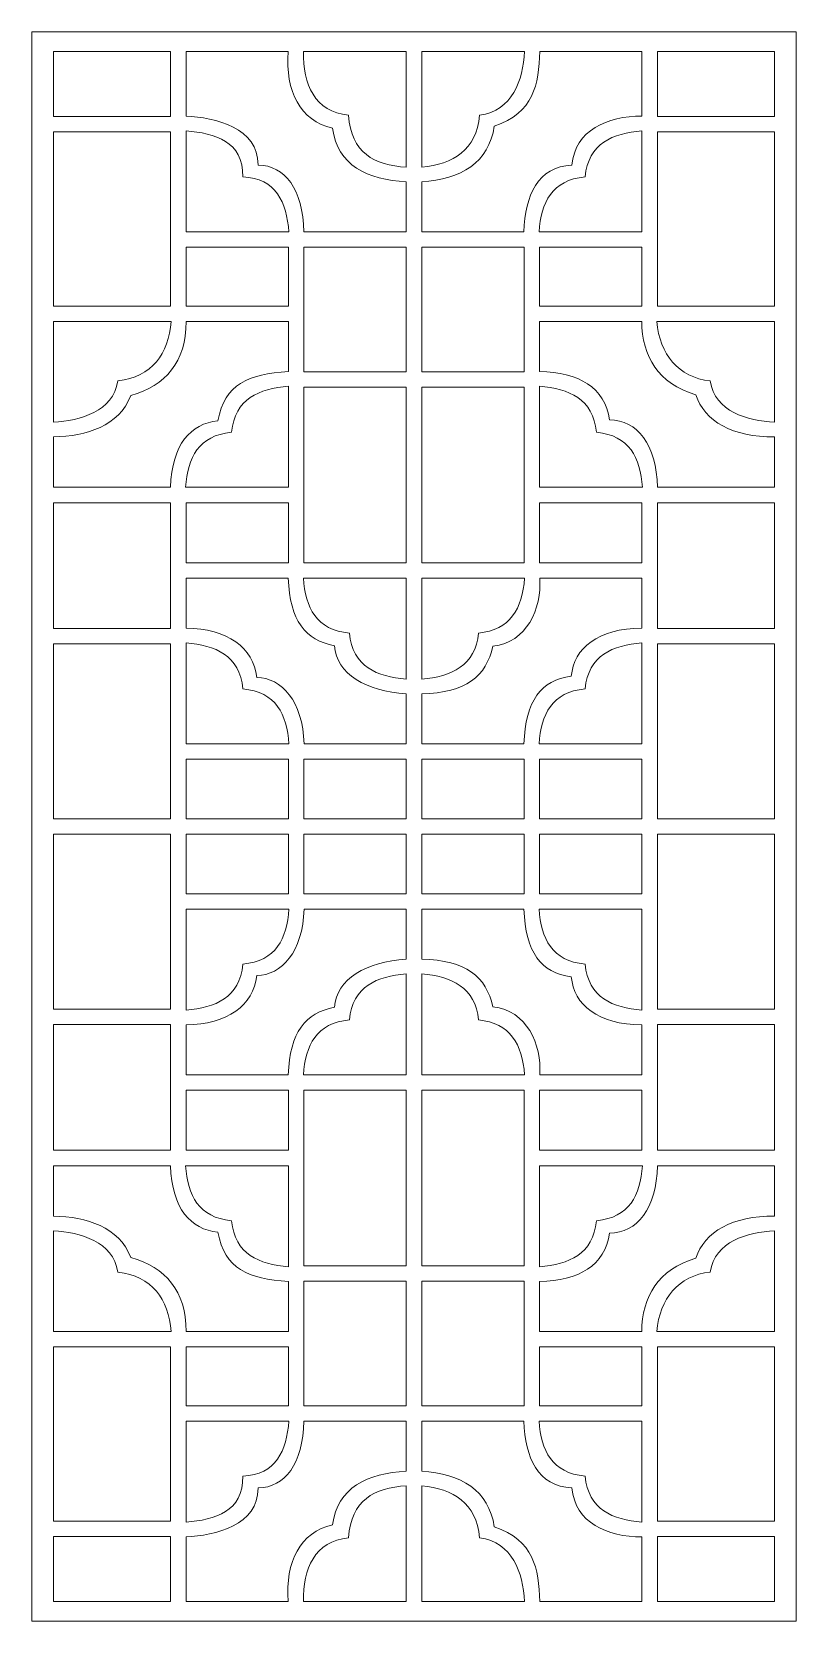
# Model space of a CAD drawing. Header units: centimetres. Extents: x -6.6 to 5.8, y -12.6 to 13.1.
import ezdxf

# ---------------------------------------------------------------- set-up
doc = ezdxf.new("R2010")
doc.units = ezdxf.units.CM
doc.header["$MEASUREMENT"] = 0
doc.layers.add('layer 1', color=7, linetype='Continuous')

msp = doc.modelspace()

# ---------------------------------------------------------------- linework, layer by layer
at = {"layer": 'layer 1', "color": 242, "lineweight": 9}
for points, knots in [([(-6.60085, 13.06877), (-6.60085, 13.06877), (5.75615, 13.06877), (5.75615, 13.06877), (5.75615, 13.06877), (5.75615, 13.06877), (5.75615, -12.62401), (5.75615, -12.62401), (5.75615, -12.62401), (5.75615, -12.62401), (-6.60085, -12.62401), (-6.60085, -12.62401), (-6.60085, -12.62401), (-6.60085, -12.62401), (-6.60085, 13.06877), (-6.60085, 13.06877)], [0, 0, 0, 0, 0.2, 0.2, 0.2, 0.2, 0.4, 0.4, 0.4, 0.4, 0.6, 0.6, 0.6, 0.6, 1, 1, 1, 1]), ([(-6.24944, 11.70051), (-6.24944, 11.70051), (-4.35677, 11.70051), (-4.35677, 11.70051), (-4.35677, 11.70051), (-4.35677, 11.70051), (-4.35677, 12.75104), (-4.35677, 12.75104), (-4.35677, 12.75104), (-4.35677, 12.75104), (-6.24944, 12.75104), (-6.24944, 12.75104), (-6.24944, 12.75104), (-6.24944, 12.75104), (-6.24944, 11.70051), (-6.24944, 11.70051)], [0, 0, 0, 0, 0.2, 0.2, 0.2, 0.2, 0.4, 0.4, 0.4, 0.4, 0.6, 0.6, 0.6, 0.6, 1, 1, 1, 1]), ([(-4.10735, 12.75104), (-4.10735, 12.75104), (-4.10735, 11.70488), (-4.10735, 11.70488), (-4.10735, 11.70488), (-3.63878, 11.68124), (-2.93191, 11.52267), (-2.94368, 10.91474), (-2.94368, 10.91474), (-2.50244, 10.90619), (-2.22206, 10.52641), (-2.20058, 9.8341), (-2.20058, 9.8341), (-2.20058, 9.8341), (-0.54708, 9.8341), (-0.54708, 9.8341), (-0.54708, 9.8341), (-0.54708, 9.8341), (-0.54708, 10.64351), (-0.54708, 10.64351), (-0.54708, 10.64351), (-1.17337, 10.67579), (-1.66364, 10.91436), (-1.73831, 11.50922), (-1.73831, 11.50922), (-2.26258, 11.63627), (-2.50581, 12.10156), (-2.45444, 12.75104), (-2.45444, 12.75104), (-2.45444, 12.75104), (-4.10735, 12.75104), (-4.10735, 12.75104)], [0, 0, 0, 0, 0.11111111, 0.11111111, 0.11111111, 0.11111111, 0.22222222, 0.22222222, 0.22222222, 0.22222222, 0.33333333, 0.33333333, 0.33333333, 0.33333333, 0.44444444, 0.44444444, 0.44444444, 0.44444444, 0.55555556, 0.55555556, 0.55555556, 0.55555556, 0.66666667, 0.66666667, 0.66666667, 0.66666667, 0.77777778, 0.77777778, 0.77777778, 0.77777778, 1, 1, 1, 1]), ([(-1.48318, 11.71955), (-1.43783, 11.11169), (-1.06588, 10.91235), (-0.54708, 10.87948), (-0.54708, 10.87948), (-0.54708, 10.87948), (-0.54708, 12.75104), (-0.54708, 12.75104), (-0.54708, 12.75104), (-0.54708, 12.75104), (-2.20742, 12.75104), (-2.20742, 12.75104), (-2.20742, 12.75104), (-2.22025, 12.22347), (-2.02447, 11.77531), (-1.48318, 11.71955)], [0, 0, 0, 0, 0.2, 0.2, 0.2, 0.2, 0.4, 0.4, 0.4, 0.4, 0.6, 0.6, 0.6, 0.6, 1, 1, 1, 1]), ([(1.60966, 12.75104), (1.59733, 12.21424), (1.51174, 11.75825), (0.87528, 11.54352), (0.87528, 11.54352), (0.79108, 10.95715), (0.33478, 10.68311), (-0.29763, 10.64351), (-0.29763, 10.64351), (-0.29763, 10.64351), (-0.29763, 9.8341), (-0.29763, 9.8341), (-0.29763, 9.8341), (-0.29763, 9.8341), (1.35494, 9.8341), (1.35494, 9.8341), (1.35494, 9.8341), (1.37539, 10.42652), (1.57647, 10.88621), (2.13071, 10.91334), (2.13071, 10.91334), (2.17741, 11.4765), (2.70394, 11.70658), (3.26266, 11.70489), (3.26266, 11.70489), (3.26266, 11.70489), (3.26266, 12.75104), (3.26266, 12.75104), (3.26266, 12.75104), (3.26266, 12.75104), (1.60966, 12.75104), (1.60966, 12.75104)], [0, 0, 0, 0, 0.11111111, 0.11111111, 0.11111111, 0.11111111, 0.22222222, 0.22222222, 0.22222222, 0.22222222, 0.33333333, 0.33333333, 0.33333333, 0.33333333, 0.44444444, 0.44444444, 0.44444444, 0.44444444, 0.55555556, 0.55555556, 0.55555556, 0.55555556, 0.66666667, 0.66666667, 0.66666667, 0.66666667, 0.77777778, 0.77777778, 0.77777778, 0.77777778, 1, 1, 1, 1]), ([(0.6385, 11.71955), (1.16636, 11.79245), (1.34203, 12.27969), (1.36273, 12.75104), (1.36273, 12.75104), (1.36273, 12.75104), (-0.29763, 12.75104), (-0.29763, 12.75104), (-0.29763, 12.75104), (-0.29763, 12.75104), (-0.29763, 10.87948), (-0.29763, 10.87948), (-0.29763, 10.87948), (0.21369, 10.9315), (0.58395, 11.1519), (0.6385, 11.71955)], [0, 0, 0, 0, 0.2, 0.2, 0.2, 0.2, 0.4, 0.4, 0.4, 0.4, 0.6, 0.6, 0.6, 0.6, 1, 1, 1, 1]), ([(3.51205, 12.75104), (3.51205, 12.75104), (3.51205, 11.70051), (3.51205, 11.70051), (3.51205, 11.70051), (3.51205, 11.70051), (5.40474, 11.70051), (5.40474, 11.70051), (5.40474, 11.70051), (5.40474, 11.70051), (5.40474, 12.75104), (5.40474, 12.75104), (5.40474, 12.75104), (5.40474, 12.75104), (3.51205, 12.75104), (3.51205, 12.75104)], [0, 0, 0, 0, 0.2, 0.2, 0.2, 0.2, 0.4, 0.4, 0.4, 0.4, 0.6, 0.6, 0.6, 0.6, 1, 1, 1, 1]), ([(-6.24944, 8.63503), (-6.24944, 8.63503), (-4.35677, 8.63503), (-4.35677, 8.63503), (-4.35677, 8.63503), (-4.35677, 8.63503), (-4.35677, 11.45106), (-4.35677, 11.45106), (-4.35677, 11.45106), (-4.35677, 11.45106), (-6.24944, 11.45106), (-6.24944, 11.45106), (-6.24944, 11.45106), (-6.24944, 11.45106), (-6.24944, 8.63503), (-6.24944, 8.63503)], [0, 0, 0, 0, 0.2, 0.2, 0.2, 0.2, 0.4, 0.4, 0.4, 0.4, 0.6, 0.6, 0.6, 0.6, 1, 1, 1, 1]), ([(-3.18903, 10.72229), (-3.18503, 11.30541), (-3.63408, 11.42595), (-4.10735, 11.46679), (-4.10735, 11.46679), (-4.10735, 11.46679), (-4.10735, 9.8341), (-4.10735, 9.8341), (-4.10735, 9.8341), (-4.10735, 9.8341), (-2.44567, 9.8341), (-2.44567, 9.8341), (-2.44567, 9.8341), (-2.47901, 10.31152), (-2.6548, 10.70135), (-3.18903, 10.72229)], [0, 0, 0, 0, 0.2, 0.2, 0.2, 0.2, 0.4, 0.4, 0.4, 0.4, 0.6, 0.6, 0.6, 0.6, 1, 1, 1, 1]), ([(2.34343, 10.72229), (1.80344, 10.67338), (1.63327, 10.30984), (1.60004, 9.8341), (1.60004, 9.8341), (1.60004, 9.8341), (3.26266, 9.8341), (3.26266, 9.8341), (3.26266, 9.8341), (3.26266, 9.8341), (3.26266, 11.46674), (3.26266, 11.46674), (3.26266, 11.46674), (2.7894, 11.4263), (2.39439, 11.2688), (2.34343, 10.72229)], [0, 0, 0, 0, 0.2, 0.2, 0.2, 0.2, 0.4, 0.4, 0.4, 0.4, 0.6, 0.6, 0.6, 0.6, 1, 1, 1, 1]), ([(5.40474, 11.45106), (5.40474, 11.45106), (3.51205, 11.45106), (3.51205, 11.45106), (3.51205, 11.45106), (3.51205, 11.45106), (3.51205, 8.63503), (3.51205, 8.63503), (3.51205, 8.63503), (3.51205, 8.63503), (5.40474, 8.63503), (5.40474, 8.63503), (5.40474, 8.63503), (5.40474, 8.63503), (5.40474, 11.45106), (5.40474, 11.45106)], [0, 0, 0, 0, 0.2, 0.2, 0.2, 0.2, 0.4, 0.4, 0.4, 0.4, 0.6, 0.6, 0.6, 0.6, 1, 1, 1, 1]), ([(-2.4519, 8.63503), (-2.4519, 8.63503), (-2.4519, 9.58465), (-2.4519, 9.58465), (-2.4519, 9.58465), (-2.4519, 9.58465), (-4.10735, 9.58465), (-4.10735, 9.58465), (-4.10735, 9.58465), (-4.10735, 9.58465), (-4.10735, 8.63503), (-4.10735, 8.63503), (-4.10735, 8.63503), (-4.10735, 8.63503), (-2.4519, 8.63503), (-2.4519, 8.63503)], [0, 0, 0, 0, 0.2, 0.2, 0.2, 0.2, 0.4, 0.4, 0.4, 0.4, 0.6, 0.6, 0.6, 0.6, 1, 1, 1, 1]), ([(-0.54708, 7.5723), (-0.54708, 7.5723), (-0.54708, 9.58465), (-0.54708, 9.58465), (-0.54708, 9.58465), (-0.54708, 9.58465), (-2.20245, 9.58465), (-2.20245, 9.58465), (-2.20245, 9.58465), (-2.20245, 9.58465), (-2.20245, 7.5723), (-2.20245, 7.5723), (-2.20245, 7.5723), (-2.20245, 7.5723), (-0.54708, 7.5723), (-0.54708, 7.5723)], [0, 0, 0, 0, 0.2, 0.2, 0.2, 0.2, 0.4, 0.4, 0.4, 0.4, 0.6, 0.6, 0.6, 0.6, 1, 1, 1, 1]), ([(-0.29763, 9.58465), (-0.29763, 9.58465), (-0.29763, 7.5723), (-0.29763, 7.5723), (-0.29763, 7.5723), (-0.29763, 7.5723), (1.35777, 7.5723), (1.35777, 7.5723), (1.35777, 7.5723), (1.35777, 7.5723), (1.35777, 9.58465), (1.35777, 9.58465), (1.35777, 9.58465), (1.35777, 9.58465), (-0.29763, 9.58465), (-0.29763, 9.58465)], [0, 0, 0, 0, 0.2, 0.2, 0.2, 0.2, 0.4, 0.4, 0.4, 0.4, 0.6, 0.6, 0.6, 0.6, 1, 1, 1, 1]), ([(3.26266, 8.63503), (3.26266, 8.63503), (3.26266, 9.58465), (3.26266, 9.58465), (3.26266, 9.58465), (3.26266, 9.58465), (1.60719, 9.58465), (1.60719, 9.58465), (1.60719, 9.58465), (1.60719, 9.58465), (1.60719, 8.63503), (1.60719, 8.63503), (1.60719, 8.63503), (1.60719, 8.63503), (3.26266, 8.63503), (3.26266, 8.63503)], [0, 0, 0, 0, 0.2, 0.2, 0.2, 0.2, 0.4, 0.4, 0.4, 0.4, 0.6, 0.6, 0.6, 0.6, 1, 1, 1, 1]), ([(-5.21089, 7.42517), (-4.65169, 7.48703), (-4.39187, 7.86902), (-4.34789, 8.38556), (-4.34789, 8.38556), (-4.34789, 8.38556), (-6.24944, 8.38556), (-6.24944, 8.38556), (-6.24944, 8.38556), (-6.24944, 8.38556), (-6.24944, 6.75703), (-6.24944, 6.75703), (-6.24944, 6.75703), (-5.81931, 6.78792), (-5.28374, 6.92427), (-5.21089, 7.42517)], [0, 0, 0, 0, 0.2, 0.2, 0.2, 0.2, 0.4, 0.4, 0.4, 0.4, 0.6, 0.6, 0.6, 0.6, 1, 1, 1, 1]), ([(-6.24944, 5.70587), (-6.24944, 5.70587), (-4.35958, 5.70587), (-4.35958, 5.70587), (-4.35958, 5.70587), (-4.33292, 6.40361), (-4.03257, 6.73345), (-3.59228, 6.78034), (-3.59228, 6.78034), (-3.4823, 7.37503), (-3.10344, 7.535), (-2.4519, 7.57671), (-2.4519, 7.57671), (-2.4519, 7.57671), (-2.4519, 8.38556), (-2.4519, 8.38556), (-2.4519, 8.38556), (-2.4519, 8.38556), (-4.10313, 8.38556), (-4.10313, 8.38556), (-4.10313, 8.38556), (-4.10959, 7.72444), (-4.43411, 7.355), (-5.0003, 7.18959), (-5.0003, 7.18959), (-5.19452, 6.6911), (-5.71016, 6.53616), (-6.24944, 6.52025), (-6.24944, 6.52025), (-6.24944, 6.52025), (-6.24944, 5.70587), (-6.24944, 5.70587)], [0, 0, 0, 0, 0.11111111, 0.11111111, 0.11111111, 0.11111111, 0.22222222, 0.22222222, 0.22222222, 0.22222222, 0.33333333, 0.33333333, 0.33333333, 0.33333333, 0.44444444, 0.44444444, 0.44444444, 0.44444444, 0.55555556, 0.55555556, 0.55555556, 0.55555556, 0.66666667, 0.66666667, 0.66666667, 0.66666667, 0.77777778, 0.77777778, 0.77777778, 0.77777778, 1, 1, 1, 1]), ([(5.40474, 6.52025), (4.72914, 6.51332), (4.27194, 6.77271), (4.13392, 7.19976), (4.13392, 7.19976), (3.5221, 7.38102), (3.26599, 7.82389), (3.25837, 8.38556), (3.25837, 8.38556), (3.25837, 8.38556), (1.60719, 8.38556), (1.60719, 8.38556), (1.60719, 8.38556), (1.60719, 8.38556), (1.60719, 7.57671), (1.60719, 7.57671), (1.60719, 7.57671), (2.23553, 7.56588), (2.6739, 7.31911), (2.73588, 6.79414), (2.73588, 6.79414), (3.19151, 6.79328), (3.49346, 6.39828), (3.51488, 5.70587), (3.51488, 5.70587), (3.51488, 5.70587), (5.40474, 5.70587), (5.40474, 5.70587), (5.40474, 5.70587), (5.40474, 5.70587), (5.40474, 6.52025), (5.40474, 6.52025)], [0, 0, 0, 0, 0.11111111, 0.11111111, 0.11111111, 0.11111111, 0.22222222, 0.22222222, 0.22222222, 0.22222222, 0.33333333, 0.33333333, 0.33333333, 0.33333333, 0.44444444, 0.44444444, 0.44444444, 0.44444444, 0.55555556, 0.55555556, 0.55555556, 0.55555556, 0.66666667, 0.66666667, 0.66666667, 0.66666667, 0.77777778, 0.77777778, 0.77777778, 0.77777778, 1, 1, 1, 1]), ([(4.36621, 7.42517), (4.43972, 6.91962), (4.97046, 6.7882), (5.40474, 6.75699), (5.40474, 6.75699), (5.40474, 6.75699), (5.40474, 8.38556), (5.40474, 8.38556), (5.40474, 8.38556), (5.40474, 8.38556), (3.50312, 8.38556), (3.50312, 8.38556), (3.50312, 8.38556), (3.54887, 7.84955), (3.85097, 7.48216), (4.36621, 7.42517)], [0, 0, 0, 0, 0.2, 0.2, 0.2, 0.2, 0.4, 0.4, 0.4, 0.4, 0.6, 0.6, 0.6, 0.6, 1, 1, 1, 1]), ([(-3.37107, 6.59407), (-3.90479, 6.54573), (-4.08108, 6.18456), (-4.11447, 5.70587), (-4.11447, 5.70587), (-4.11447, 5.70587), (-2.4519, 5.70587), (-2.4519, 5.70587), (-2.4519, 5.70587), (-2.4519, 5.70587), (-2.4519, 7.33857), (-2.4519, 7.33857), (-2.4519, 7.33857), (-2.92511, 7.29813), (-3.32024, 7.14063), (-3.37107, 6.59407)], [0, 0, 0, 0, 0.2, 0.2, 0.2, 0.2, 0.4, 0.4, 0.4, 0.4, 0.6, 0.6, 0.6, 0.6, 1, 1, 1, 1]), ([(-0.54708, 4.4871), (-0.54708, 4.4871), (-0.54708, 7.32285), (-0.54708, 7.32285), (-0.54708, 7.32285), (-0.54708, 7.32285), (-2.20245, 7.32285), (-2.20245, 7.32285), (-2.20245, 7.32285), (-2.20245, 7.32285), (-2.20245, 4.4871), (-2.20245, 4.4871), (-2.20245, 4.4871), (-2.20245, 4.4871), (-0.54708, 4.4871), (-0.54708, 4.4871)], [0, 0, 0, 0, 0.2, 0.2, 0.2, 0.2, 0.4, 0.4, 0.4, 0.4, 0.6, 0.6, 0.6, 0.6, 1, 1, 1, 1]), ([(-0.29763, 7.32285), (-0.29763, 7.32285), (-0.29763, 4.4871), (-0.29763, 4.4871), (-0.29763, 4.4871), (-0.29763, 4.4871), (1.35777, 4.4871), (1.35777, 4.4871), (1.35777, 4.4871), (1.35777, 4.4871), (1.35777, 7.32285), (1.35777, 7.32285), (1.35777, 7.32285), (1.35777, 7.32285), (-0.29763, 7.32285), (-0.29763, 7.32285)], [0, 0, 0, 0, 0.2, 0.2, 0.2, 0.2, 0.4, 0.4, 0.4, 0.4, 0.6, 0.6, 0.6, 0.6, 1, 1, 1, 1]), ([(2.52639, 6.59407), (2.47565, 7.14111), (2.0807, 7.29809), (1.60719, 7.33855), (1.60719, 7.33855), (1.60719, 7.33855), (1.60719, 5.70587), (1.60719, 5.70587), (1.60719, 5.70587), (1.60719, 5.70587), (3.26974, 5.70587), (3.26974, 5.70587), (3.26974, 5.70587), (3.23642, 6.1846), (3.05961, 6.54581), (2.52639, 6.59407)], [0, 0, 0, 0, 0.2, 0.2, 0.2, 0.2, 0.4, 0.4, 0.4, 0.4, 0.6, 0.6, 0.6, 0.6, 1, 1, 1, 1]), ([(-6.24944, 3.42439), (-6.24944, 3.42439), (-4.35677, 3.42439), (-4.35677, 3.42439), (-4.35677, 3.42439), (-4.35677, 3.42439), (-4.35677, 5.45642), (-4.35677, 5.45642), (-4.35677, 5.45642), (-4.35677, 5.45642), (-6.24944, 5.45642), (-6.24944, 5.45642), (-6.24944, 5.45642), (-6.24944, 5.45642), (-6.24944, 3.42439), (-6.24944, 3.42439)], [0, 0, 0, 0, 0.2, 0.2, 0.2, 0.2, 0.4, 0.4, 0.4, 0.4, 0.6, 0.6, 0.6, 0.6, 1, 1, 1, 1]), ([(-4.10735, 4.4871), (-4.10735, 4.4871), (-2.4519, 4.4871), (-2.4519, 4.4871), (-2.4519, 4.4871), (-2.4519, 4.4871), (-2.4519, 5.45642), (-2.4519, 5.45642), (-2.4519, 5.45642), (-2.4519, 5.45642), (-4.10735, 5.45642), (-4.10735, 5.45642), (-4.10735, 5.45642), (-4.10735, 5.45642), (-4.10735, 4.4871), (-4.10735, 4.4871)], [0, 0, 0, 0, 0.2, 0.2, 0.2, 0.2, 0.4, 0.4, 0.4, 0.4, 0.6, 0.6, 0.6, 0.6, 1, 1, 1, 1]), ([(3.26266, 5.45642), (3.26266, 5.45642), (1.60719, 5.45642), (1.60719, 5.45642), (1.60719, 5.45642), (1.60719, 5.45642), (1.60719, 4.4871), (1.60719, 4.4871), (1.60719, 4.4871), (1.60719, 4.4871), (3.26266, 4.4871), (3.26266, 4.4871), (3.26266, 4.4871), (3.26266, 4.4871), (3.26266, 5.45642), (3.26266, 5.45642)], [0, 0, 0, 0, 0.2, 0.2, 0.2, 0.2, 0.4, 0.4, 0.4, 0.4, 0.6, 0.6, 0.6, 0.6, 1, 1, 1, 1]), ([(5.40474, 5.45642), (5.40474, 5.45642), (3.51205, 5.45642), (3.51205, 5.45642), (3.51205, 5.45642), (3.51205, 5.45642), (3.51205, 3.42439), (3.51205, 3.42439), (3.51205, 3.42439), (3.51205, 3.42439), (5.40474, 3.42439), (5.40474, 3.42439), (5.40474, 3.42439), (5.40474, 3.42439), (5.40474, 5.45642), (5.40474, 5.45642)], [0, 0, 0, 0, 0.2, 0.2, 0.2, 0.2, 0.4, 0.4, 0.4, 0.4, 0.6, 0.6, 0.6, 0.6, 1, 1, 1, 1]), ([(-4.10735, 3.42872), (-3.43862, 3.42153), (-3.01475, 3.10966), (-2.9647, 2.63297), (-2.9647, 2.63297), (-2.55854, 2.62431), (-2.2211, 2.25039), (-2.19963, 1.55791), (-2.19963, 1.55791), (-2.19963, 1.55791), (-0.54708, 1.55791), (-0.54708, 1.55791), (-0.54708, 1.55791), (-0.54708, 1.55791), (-0.54708, 2.36689), (-0.54708, 2.36689), (-0.54708, 2.36689), (-1.19871, 2.40852), (-1.67401, 2.68607), (-1.70701, 3.1455), (-1.70701, 3.1455), (-2.17347, 3.23154), (-2.43327, 3.54538), (-2.45475, 4.23767), (-2.45475, 4.23767), (-2.45475, 4.23767), (-4.10735, 4.23767), (-4.10735, 4.23767), (-4.10735, 4.23767), (-4.10735, 4.23767), (-4.10735, 3.42872), (-4.10735, 3.42872)], [0, 0, 0, 0, 0.11111111, 0.11111111, 0.11111111, 0.11111111, 0.22222222, 0.22222222, 0.22222222, 0.22222222, 0.33333333, 0.33333333, 0.33333333, 0.33333333, 0.44444444, 0.44444444, 0.44444444, 0.44444444, 0.55555556, 0.55555556, 0.55555556, 0.55555556, 0.66666667, 0.66666667, 0.66666667, 0.66666667, 0.77777778, 0.77777778, 0.77777778, 0.77777778, 1, 1, 1, 1]), ([(-1.46629, 3.34948), (-1.41549, 2.80249), (-1.02065, 2.64545), (-0.54708, 2.605), (-0.54708, 2.605), (-0.54708, 2.605), (-0.54708, 4.23767), (-0.54708, 4.23767), (-0.54708, 4.23767), (-0.54708, 4.23767), (-2.20968, 4.23767), (-2.20968, 4.23767), (-2.20968, 4.23767), (-2.17634, 3.76018), (-2.00055, 3.39788), (-1.46629, 3.34948)], [0, 0, 0, 0, 0.2, 0.2, 0.2, 0.2, 0.4, 0.4, 0.4, 0.4, 0.6, 0.6, 0.6, 0.6, 1, 1, 1, 1]), ([(0.62158, 3.34948), (1.12882, 3.39544), (1.33057, 3.74528), (1.36495, 4.23767), (1.36495, 4.23767), (1.36495, 4.23767), (-0.29763, 4.23767), (-0.29763, 4.23767), (-0.29763, 4.23767), (-0.29763, 4.23767), (-0.29763, 2.605), (-0.29763, 2.605), (-0.29763, 2.605), (0.18582, 2.64629), (0.57329, 2.82868), (0.62158, 3.34948)], [0, 0, 0, 0, 0.2, 0.2, 0.2, 0.2, 0.4, 0.4, 0.4, 0.4, 0.6, 0.6, 0.6, 0.6, 1, 1, 1, 1]), ([(3.26266, 3.42872), (3.26266, 3.42872), (3.26266, 4.23767), (3.26266, 4.23767), (3.26266, 4.23767), (3.26266, 4.23767), (1.61005, 4.23767), (1.61005, 4.23767), (1.61005, 4.23767), (1.64372, 3.73823), (1.3979, 3.19706), (0.85369, 3.13688), (0.85369, 3.13688), (0.74321, 2.65159), (0.42286, 2.38267), (-0.29763, 2.36689), (-0.29763, 2.36689), (-0.29763, 2.36689), (-0.29763, 1.55791), (-0.29763, 1.55791), (-0.29763, 1.55791), (-0.29763, 1.55791), (1.35494, 1.55791), (1.35494, 1.55791), (1.35494, 1.55791), (1.38159, 2.25569), (1.62737, 2.58984), (2.11993, 2.6502), (2.11993, 2.6502), (2.16152, 3.10965), (2.55078, 3.42153), (3.26266, 3.42872)], [0, 0, 0, 0, 0.11111111, 0.11111111, 0.11111111, 0.11111111, 0.22222222, 0.22222222, 0.22222222, 0.22222222, 0.33333333, 0.33333333, 0.33333333, 0.33333333, 0.44444444, 0.44444444, 0.44444444, 0.44444444, 0.55555556, 0.55555556, 0.55555556, 0.55555556, 0.66666667, 0.66666667, 0.66666667, 0.66666667, 0.77777778, 0.77777778, 0.77777778, 0.77777778, 1, 1, 1, 1]), ([(-6.24944, 0.34706), (-6.24944, 0.34706), (-4.35677, 0.34706), (-4.35677, 0.34706), (-4.35677, 0.34706), (-4.35677, 0.34706), (-4.35677, 3.17496), (-4.35677, 3.17496), (-4.35677, 3.17496), (-4.35677, 3.17496), (-6.24944, 3.17496), (-6.24944, 3.17496), (-6.24944, 3.17496), (-6.24944, 3.17496), (-6.24944, 0.34706), (-6.24944, 0.34706)], [0, 0, 0, 0, 0.2, 0.2, 0.2, 0.2, 0.4, 0.4, 0.4, 0.4, 0.6, 0.6, 0.6, 0.6, 1, 1, 1, 1]), ([(-3.18815, 2.44617), (-3.23896, 2.99321), (-3.63377, 3.15015), (-4.10735, 3.1906), (-4.10735, 3.1906), (-4.10735, 3.1906), (-4.10735, 1.55791), (-4.10735, 1.55791), (-4.10735, 1.55791), (-4.10735, 1.55791), (-2.4448, 1.55791), (-2.4448, 1.55791), (-2.4448, 1.55791), (-2.47805, 2.0355), (-2.65387, 2.39771), (-3.18815, 2.44617)], [0, 0, 0, 0, 0.2, 0.2, 0.2, 0.2, 0.4, 0.4, 0.4, 0.4, 0.6, 0.6, 0.6, 0.6, 1, 1, 1, 1]), ([(2.34343, 2.44617), (1.80606, 2.39743), (1.63331, 2.03439), (1.60004, 1.55791), (1.60004, 1.55791), (1.60004, 1.55791), (3.26266, 1.55791), (3.26266, 1.55791), (3.26266, 1.55791), (3.26266, 1.55791), (3.26266, 3.1906), (3.26266, 3.1906), (3.26266, 3.1906), (2.78944, 3.15018), (2.39434, 2.99269), (2.34343, 2.44617)], [0, 0, 0, 0, 0.2, 0.2, 0.2, 0.2, 0.4, 0.4, 0.4, 0.4, 0.6, 0.6, 0.6, 0.6, 1, 1, 1, 1]), ([(5.40474, 3.17496), (5.40474, 3.17496), (3.51205, 3.17496), (3.51205, 3.17496), (3.51205, 3.17496), (3.51205, 3.17496), (3.51205, 0.34706), (3.51205, 0.34706), (3.51205, 0.34706), (3.51205, 0.34706), (5.40474, 0.34706), (5.40474, 0.34706), (5.40474, 0.34706), (5.40474, 0.34706), (5.40474, 3.17496), (5.40474, 3.17496)], [0, 0, 0, 0, 0.2, 0.2, 0.2, 0.2, 0.4, 0.4, 0.4, 0.4, 0.6, 0.6, 0.6, 0.6, 1, 1, 1, 1]), ([(-2.4519, 1.30851), (-2.4519, 1.30851), (-4.10735, 1.30851), (-4.10735, 1.30851), (-4.10735, 1.30851), (-4.10735, 1.30851), (-4.10735, 0.34706), (-4.10735, 0.34706), (-4.10735, 0.34706), (-4.10735, 0.34706), (-2.4519, 0.34706), (-2.4519, 0.34706), (-2.4519, 0.34706), (-2.4519, 0.34706), (-2.4519, 1.30851), (-2.4519, 1.30851)], [0, 0, 0, 0, 0.2, 0.2, 0.2, 0.2, 0.4, 0.4, 0.4, 0.4, 0.6, 0.6, 0.6, 0.6, 1, 1, 1, 1]), ([(-0.54708, 1.30851), (-0.54708, 1.30851), (-2.20245, 1.30851), (-2.20245, 1.30851), (-2.20245, 1.30851), (-2.20245, 1.30851), (-2.20245, 0.34706), (-2.20245, 0.34706), (-2.20245, 0.34706), (-2.20245, 0.34706), (-0.54708, 0.34706), (-0.54708, 0.34706), (-0.54708, 0.34706), (-0.54708, 0.34706), (-0.54708, 1.30851), (-0.54708, 1.30851)], [0, 0, 0, 0, 0.2, 0.2, 0.2, 0.2, 0.4, 0.4, 0.4, 0.4, 0.6, 0.6, 0.6, 0.6, 1, 1, 1, 1]), ([(1.35777, 0.34706), (1.35777, 0.34706), (1.35777, 1.30851), (1.35777, 1.30851), (1.35777, 1.30851), (1.35777, 1.30851), (-0.29763, 1.30851), (-0.29763, 1.30851), (-0.29763, 1.30851), (-0.29763, 1.30851), (-0.29763, 0.34706), (-0.29763, 0.34706), (-0.29763, 0.34706), (-0.29763, 0.34706), (1.35777, 0.34706), (1.35777, 0.34706)], [0, 0, 0, 0, 0.2, 0.2, 0.2, 0.2, 0.4, 0.4, 0.4, 0.4, 0.6, 0.6, 0.6, 0.6, 1, 1, 1, 1]), ([(1.60719, 1.30851), (1.60719, 1.30851), (1.60719, 0.34706), (1.60719, 0.34706), (1.60719, 0.34706), (1.60719, 0.34706), (3.26266, 0.34706), (3.26266, 0.34706), (3.26266, 0.34706), (3.26266, 0.34706), (3.26266, 1.30851), (3.26266, 1.30851), (3.26266, 1.30851), (3.26266, 1.30851), (1.60719, 1.30851), (1.60719, 1.30851)], [0, 0, 0, 0, 0.2, 0.2, 0.2, 0.2, 0.4, 0.4, 0.4, 0.4, 0.6, 0.6, 0.6, 0.6, 1, 1, 1, 1]), ([(-6.24944, 0.0977), (-6.24944, 0.0977), (-4.35677, 0.0977), (-4.35677, 0.0977), (-4.35677, 0.0977), (-4.35677, 0.0977), (-4.35677, -2.7302), (-4.35677, -2.7302), (-4.35677, -2.7302), (-4.35677, -2.7302), (-6.24944, -2.7302), (-6.24944, -2.7302), (-6.24944, -2.7302), (-6.24944, -2.7302), (-6.24944, 0.0977), (-6.24944, 0.0977)], [0, 0, 0, 0, 0.2, 0.2, 0.2, 0.2, 0.4, 0.4, 0.4, 0.4, 0.6, 0.6, 0.6, 0.6, 1, 1, 1, 1]), ([(-2.4519, -0.86375), (-2.4519, -0.86375), (-4.10735, -0.86375), (-4.10735, -0.86375), (-4.10735, -0.86375), (-4.10735, -0.86375), (-4.10735, 0.0977), (-4.10735, 0.0977), (-4.10735, 0.0977), (-4.10735, 0.0977), (-2.4519, 0.0977), (-2.4519, 0.0977), (-2.4519, 0.0977), (-2.4519, 0.0977), (-2.4519, -0.86375), (-2.4519, -0.86375)], [0, 0, 0, 0, 0.2, 0.2, 0.2, 0.2, 0.4, 0.4, 0.4, 0.4, 0.6, 0.6, 0.6, 0.6, 1, 1, 1, 1]), ([(-0.54708, -0.86375), (-0.54708, -0.86375), (-2.20245, -0.86375), (-2.20245, -0.86375), (-2.20245, -0.86375), (-2.20245, -0.86375), (-2.20245, 0.0977), (-2.20245, 0.0977), (-2.20245, 0.0977), (-2.20245, 0.0977), (-0.54708, 0.0977), (-0.54708, 0.0977), (-0.54708, 0.0977), (-0.54708, 0.0977), (-0.54708, -0.86375), (-0.54708, -0.86375)], [0, 0, 0, 0, 0.2, 0.2, 0.2, 0.2, 0.4, 0.4, 0.4, 0.4, 0.6, 0.6, 0.6, 0.6, 1, 1, 1, 1]), ([(1.35777, 0.0977), (1.35777, 0.0977), (1.35777, -0.86375), (1.35777, -0.86375), (1.35777, -0.86375), (1.35777, -0.86375), (-0.29763, -0.86375), (-0.29763, -0.86375), (-0.29763, -0.86375), (-0.29763, -0.86375), (-0.29763, 0.0977), (-0.29763, 0.0977), (-0.29763, 0.0977), (-0.29763, 0.0977), (1.35777, 0.0977), (1.35777, 0.0977)], [0, 0, 0, 0, 0.2, 0.2, 0.2, 0.2, 0.4, 0.4, 0.4, 0.4, 0.6, 0.6, 0.6, 0.6, 1, 1, 1, 1]), ([(1.60719, -0.86375), (1.60719, -0.86375), (1.60719, 0.0977), (1.60719, 0.0977), (1.60719, 0.0977), (1.60719, 0.0977), (3.26266, 0.0977), (3.26266, 0.0977), (3.26266, 0.0977), (3.26266, 0.0977), (3.26266, -0.86375), (3.26266, -0.86375), (3.26266, -0.86375), (3.26266, -0.86375), (1.60719, -0.86375), (1.60719, -0.86375)], [0, 0, 0, 0, 0.2, 0.2, 0.2, 0.2, 0.4, 0.4, 0.4, 0.4, 0.6, 0.6, 0.6, 0.6, 1, 1, 1, 1]), ([(5.40474, -2.7302), (5.40474, -2.7302), (3.51205, -2.7302), (3.51205, -2.7302), (3.51205, -2.7302), (3.51205, -2.7302), (3.51205, 0.0977), (3.51205, 0.0977), (3.51205, 0.0977), (3.51205, 0.0977), (5.40474, 0.0977), (5.40474, 0.0977), (5.40474, 0.0977), (5.40474, 0.0977), (5.40474, -2.7302), (5.40474, -2.7302)], [0, 0, 0, 0, 0.2, 0.2, 0.2, 0.2, 0.4, 0.4, 0.4, 0.4, 0.6, 0.6, 0.6, 0.6, 1, 1, 1, 1]), ([(-4.10735, -2.98396), (-3.43862, -2.97677), (-3.01475, -2.6649), (-2.9647, -2.18821), (-2.9647, -2.18821), (-2.55854, -2.17955), (-2.2211, -1.80563), (-2.19963, -1.11315), (-2.19963, -1.11315), (-2.19963, -1.11315), (-0.54708, -1.11315), (-0.54708, -1.11315), (-0.54708, -1.11315), (-0.54708, -1.11315), (-0.54708, -1.92212), (-0.54708, -1.92212), (-0.54708, -1.92212), (-1.19871, -1.96376), (-1.67401, -2.24131), (-1.70701, -2.70074), (-1.70701, -2.70074), (-2.17347, -2.78678), (-2.43327, -3.10062), (-2.45475, -3.79291), (-2.45475, -3.79291), (-2.45475, -3.79291), (-4.10735, -3.79291), (-4.10735, -3.79291), (-4.10735, -3.79291), (-4.10735, -3.79291), (-4.10735, -2.98396), (-4.10735, -2.98396)], [0, 0, 0, 0, 0.11111111, 0.11111111, 0.11111111, 0.11111111, 0.22222222, 0.22222222, 0.22222222, 0.22222222, 0.33333333, 0.33333333, 0.33333333, 0.33333333, 0.44444444, 0.44444444, 0.44444444, 0.44444444, 0.55555556, 0.55555556, 0.55555556, 0.55555556, 0.66666667, 0.66666667, 0.66666667, 0.66666667, 0.77777778, 0.77777778, 0.77777778, 0.77777778, 1, 1, 1, 1]), ([(-3.18815, -2.00141), (-3.23896, -2.54844), (-3.63377, -2.70539), (-4.10735, -2.74584), (-4.10735, -2.74584), (-4.10735, -2.74584), (-4.10735, -1.11315), (-4.10735, -1.11315), (-4.10735, -1.11315), (-4.10735, -1.11315), (-2.4448, -1.11315), (-2.4448, -1.11315), (-2.4448, -1.11315), (-2.47805, -1.59074), (-2.65387, -1.95295), (-3.18815, -2.00141)], [0, 0, 0, 0, 0.2, 0.2, 0.2, 0.2, 0.4, 0.4, 0.4, 0.4, 0.6, 0.6, 0.6, 0.6, 1, 1, 1, 1]), ([(3.26266, -2.98396), (3.26266, -2.98396), (3.26266, -3.79291), (3.26266, -3.79291), (3.26266, -3.79291), (3.26266, -3.79291), (1.61005, -3.79291), (1.61005, -3.79291), (1.61005, -3.79291), (1.64372, -3.29347), (1.3979, -2.7523), (0.85369, -2.69212), (0.85369, -2.69212), (0.74321, -2.20683), (0.42286, -1.9379), (-0.29763, -1.92212), (-0.29763, -1.92212), (-0.29763, -1.92212), (-0.29763, -1.11315), (-0.29763, -1.11315), (-0.29763, -1.11315), (-0.29763, -1.11315), (1.35494, -1.11315), (1.35494, -1.11315), (1.35494, -1.11315), (1.38159, -1.81093), (1.62737, -2.14507), (2.11993, -2.20544), (2.11993, -2.20544), (2.16152, -2.66489), (2.55078, -2.97676), (3.26266, -2.98396)], [0, 0, 0, 0, 0.11111111, 0.11111111, 0.11111111, 0.11111111, 0.22222222, 0.22222222, 0.22222222, 0.22222222, 0.33333333, 0.33333333, 0.33333333, 0.33333333, 0.44444444, 0.44444444, 0.44444444, 0.44444444, 0.55555556, 0.55555556, 0.55555556, 0.55555556, 0.66666667, 0.66666667, 0.66666667, 0.66666667, 0.77777778, 0.77777778, 0.77777778, 0.77777778, 1, 1, 1, 1]), ([(2.34343, -2.00141), (1.80606, -1.95267), (1.63331, -1.58963), (1.60004, -1.11315), (1.60004, -1.11315), (1.60004, -1.11315), (3.26266, -1.11315), (3.26266, -1.11315), (3.26266, -1.11315), (3.26266, -1.11315), (3.26266, -2.74584), (3.26266, -2.74584), (3.26266, -2.74584), (2.78944, -2.70542), (2.39434, -2.54793), (2.34343, -2.00141)], [0, 0, 0, 0, 0.2, 0.2, 0.2, 0.2, 0.4, 0.4, 0.4, 0.4, 0.6, 0.6, 0.6, 0.6, 1, 1, 1, 1]), ([(-1.46629, -2.90472), (-1.41549, -2.35773), (-1.02065, -2.20069), (-0.54708, -2.16023), (-0.54708, -2.16023), (-0.54708, -2.16023), (-0.54708, -3.79291), (-0.54708, -3.79291), (-0.54708, -3.79291), (-0.54708, -3.79291), (-2.20968, -3.79291), (-2.20968, -3.79291), (-2.20968, -3.79291), (-2.17634, -3.31542), (-2.00055, -2.95312), (-1.46629, -2.90472)], [0, 0, 0, 0, 0.2, 0.2, 0.2, 0.2, 0.4, 0.4, 0.4, 0.4, 0.6, 0.6, 0.6, 0.6, 1, 1, 1, 1]), ([(0.62158, -2.90472), (1.12882, -2.95068), (1.33057, -3.30051), (1.36495, -3.79291), (1.36495, -3.79291), (1.36495, -3.79291), (-0.29763, -3.79291), (-0.29763, -3.79291), (-0.29763, -3.79291), (-0.29763, -3.79291), (-0.29763, -2.16024), (-0.29763, -2.16024), (-0.29763, -2.16024), (0.18582, -2.20153), (0.57329, -2.38392), (0.62158, -2.90472)], [0, 0, 0, 0, 0.2, 0.2, 0.2, 0.2, 0.4, 0.4, 0.4, 0.4, 0.6, 0.6, 0.6, 0.6, 1, 1, 1, 1]), ([(-6.24944, -2.97963), (-6.24944, -2.97963), (-4.35677, -2.97963), (-4.35677, -2.97963), (-4.35677, -2.97963), (-4.35677, -2.97963), (-4.35677, -5.01166), (-4.35677, -5.01166), (-4.35677, -5.01166), (-4.35677, -5.01166), (-6.24944, -5.01166), (-6.24944, -5.01166), (-6.24944, -5.01166), (-6.24944, -5.01166), (-6.24944, -2.97963), (-6.24944, -2.97963)], [0, 0, 0, 0, 0.2, 0.2, 0.2, 0.2, 0.4, 0.4, 0.4, 0.4, 0.6, 0.6, 0.6, 0.6, 1, 1, 1, 1]), ([(5.40474, -5.01166), (5.40474, -5.01166), (3.51205, -5.01166), (3.51205, -5.01166), (3.51205, -5.01166), (3.51205, -5.01166), (3.51205, -2.97963), (3.51205, -2.97963), (3.51205, -2.97963), (3.51205, -2.97963), (5.40474, -2.97963), (5.40474, -2.97963), (5.40474, -2.97963), (5.40474, -2.97963), (5.40474, -5.01166), (5.40474, -5.01166)], [0, 0, 0, 0, 0.2, 0.2, 0.2, 0.2, 0.4, 0.4, 0.4, 0.4, 0.6, 0.6, 0.6, 0.6, 1, 1, 1, 1]), ([(-4.10735, -4.04234), (-4.10735, -4.04234), (-2.4519, -4.04234), (-2.4519, -4.04234), (-2.4519, -4.04234), (-2.4519, -4.04234), (-2.4519, -5.01166), (-2.4519, -5.01166), (-2.4519, -5.01166), (-2.4519, -5.01166), (-4.10735, -5.01166), (-4.10735, -5.01166), (-4.10735, -5.01166), (-4.10735, -5.01166), (-4.10735, -4.04234), (-4.10735, -4.04234)], [0, 0, 0, 0, 0.2, 0.2, 0.2, 0.2, 0.4, 0.4, 0.4, 0.4, 0.6, 0.6, 0.6, 0.6, 1, 1, 1, 1]), ([(-0.54708, -4.04234), (-0.54708, -4.04234), (-0.54708, -6.87809), (-0.54708, -6.87809), (-0.54708, -6.87809), (-0.54708, -6.87809), (-2.20245, -6.87809), (-2.20245, -6.87809), (-2.20245, -6.87809), (-2.20245, -6.87809), (-2.20245, -4.04234), (-2.20245, -4.04234), (-2.20245, -4.04234), (-2.20245, -4.04234), (-0.54708, -4.04234), (-0.54708, -4.04234)], [0, 0, 0, 0, 0.2, 0.2, 0.2, 0.2, 0.4, 0.4, 0.4, 0.4, 0.6, 0.6, 0.6, 0.6, 1, 1, 1, 1]), ([(-0.29763, -6.87809), (-0.29763, -6.87809), (-0.29763, -4.04234), (-0.29763, -4.04234), (-0.29763, -4.04234), (-0.29763, -4.04234), (1.35777, -4.04234), (1.35777, -4.04234), (1.35777, -4.04234), (1.35777, -4.04234), (1.35777, -6.87809), (1.35777, -6.87809), (1.35777, -6.87809), (1.35777, -6.87809), (-0.29763, -6.87809), (-0.29763, -6.87809)], [0, 0, 0, 0, 0.2, 0.2, 0.2, 0.2, 0.4, 0.4, 0.4, 0.4, 0.6, 0.6, 0.6, 0.6, 1, 1, 1, 1]), ([(3.26266, -5.01166), (3.26266, -5.01166), (1.60719, -5.01166), (1.60719, -5.01166), (1.60719, -5.01166), (1.60719, -5.01166), (1.60719, -4.04234), (1.60719, -4.04234), (1.60719, -4.04234), (1.60719, -4.04234), (3.26266, -4.04234), (3.26266, -4.04234), (3.26266, -4.04234), (3.26266, -4.04234), (3.26266, -5.01166), (3.26266, -5.01166)], [0, 0, 0, 0, 0.2, 0.2, 0.2, 0.2, 0.4, 0.4, 0.4, 0.4, 0.6, 0.6, 0.6, 0.6, 1, 1, 1, 1]), ([(-6.24944, -5.26111), (-6.24944, -5.26111), (-4.35958, -5.26111), (-4.35958, -5.26111), (-4.35958, -5.26111), (-4.33292, -5.95885), (-4.03257, -6.28869), (-3.59228, -6.33558), (-3.59228, -6.33558), (-3.4823, -6.93027), (-3.10344, -7.09024), (-2.4519, -7.13194), (-2.4519, -7.13194), (-2.4519, -7.13194), (-2.4519, -7.9408), (-2.4519, -7.9408), (-2.4519, -7.9408), (-2.4519, -7.9408), (-4.10313, -7.9408), (-4.10313, -7.9408), (-4.10313, -7.9408), (-4.10959, -7.27968), (-4.43411, -6.91024), (-5.0003, -6.74483), (-5.0003, -6.74483), (-5.19452, -6.24634), (-5.71016, -6.0914), (-6.24944, -6.07549), (-6.24944, -6.07549), (-6.24944, -6.07549), (-6.24944, -5.26111), (-6.24944, -5.26111)], [0, 0, 0, 0, 0.11111111, 0.11111111, 0.11111111, 0.11111111, 0.22222222, 0.22222222, 0.22222222, 0.22222222, 0.33333333, 0.33333333, 0.33333333, 0.33333333, 0.44444444, 0.44444444, 0.44444444, 0.44444444, 0.55555556, 0.55555556, 0.55555556, 0.55555556, 0.66666667, 0.66666667, 0.66666667, 0.66666667, 0.77777778, 0.77777778, 0.77777778, 0.77777778, 1, 1, 1, 1]), ([(-3.37107, -6.1493), (-3.90479, -6.10097), (-4.08108, -5.7398), (-4.11447, -5.26111), (-4.11447, -5.26111), (-4.11447, -5.26111), (-2.4519, -5.26111), (-2.4519, -5.26111), (-2.4519, -5.26111), (-2.4519, -5.26111), (-2.4519, -6.89381), (-2.4519, -6.89381), (-2.4519, -6.89381), (-2.92511, -6.85337), (-3.32024, -6.69587), (-3.37107, -6.1493)], [0, 0, 0, 0, 0.2, 0.2, 0.2, 0.2, 0.4, 0.4, 0.4, 0.4, 0.6, 0.6, 0.6, 0.6, 1, 1, 1, 1]), ([(2.52639, -6.1493), (2.47565, -6.69635), (2.0807, -6.85333), (1.60719, -6.89379), (1.60719, -6.89379), (1.60719, -6.89379), (1.60719, -5.26111), (1.60719, -5.26111), (1.60719, -5.26111), (1.60719, -5.26111), (3.26974, -5.26111), (3.26974, -5.26111), (3.26974, -5.26111), (3.23642, -5.73984), (3.05961, -6.10105), (2.52639, -6.1493)], [0, 0, 0, 0, 0.2, 0.2, 0.2, 0.2, 0.4, 0.4, 0.4, 0.4, 0.6, 0.6, 0.6, 0.6, 1, 1, 1, 1]), ([(5.40474, -6.07549), (4.72914, -6.06856), (4.27194, -6.32795), (4.13392, -6.755), (4.13392, -6.755), (3.5221, -6.93626), (3.26599, -7.37913), (3.25837, -7.9408), (3.25837, -7.9408), (3.25837, -7.9408), (1.60719, -7.9408), (1.60719, -7.9408), (1.60719, -7.9408), (1.60719, -7.9408), (1.60719, -7.13194), (1.60719, -7.13194), (1.60719, -7.13194), (2.23553, -7.12112), (2.6739, -6.87435), (2.73588, -6.34938), (2.73588, -6.34938), (3.19151, -6.34852), (3.49346, -5.95352), (3.51488, -5.26111), (3.51488, -5.26111), (3.51488, -5.26111), (5.40474, -5.26111), (5.40474, -5.26111), (5.40474, -5.26111), (5.40474, -5.26111), (5.40474, -6.07549), (5.40474, -6.07549)], [0, 0, 0, 0, 0.11111111, 0.11111111, 0.11111111, 0.11111111, 0.22222222, 0.22222222, 0.22222222, 0.22222222, 0.33333333, 0.33333333, 0.33333333, 0.33333333, 0.44444444, 0.44444444, 0.44444444, 0.44444444, 0.55555556, 0.55555556, 0.55555556, 0.55555556, 0.66666667, 0.66666667, 0.66666667, 0.66666667, 0.77777778, 0.77777778, 0.77777778, 0.77777778, 1, 1, 1, 1]), ([(-5.21089, -6.9804), (-4.65169, -7.04227), (-4.39187, -7.42425), (-4.34789, -7.9408), (-4.34789, -7.9408), (-4.34789, -7.9408), (-6.24944, -7.9408), (-6.24944, -7.9408), (-6.24944, -7.9408), (-6.24944, -7.9408), (-6.24944, -6.31227), (-6.24944, -6.31227), (-6.24944, -6.31227), (-5.81931, -6.34316), (-5.28374, -6.47951), (-5.21089, -6.9804)], [0, 0, 0, 0, 0.2, 0.2, 0.2, 0.2, 0.4, 0.4, 0.4, 0.4, 0.6, 0.6, 0.6, 0.6, 1, 1, 1, 1]), ([(4.36621, -6.9804), (4.43972, -6.47485), (4.97046, -6.34343), (5.40474, -6.31223), (5.40474, -6.31223), (5.40474, -6.31223), (5.40474, -7.9408), (5.40474, -7.9408), (5.40474, -7.9408), (5.40474, -7.9408), (3.50312, -7.9408), (3.50312, -7.9408), (3.50312, -7.9408), (3.54887, -7.40479), (3.85097, -7.0374), (4.36621, -6.9804)], [0, 0, 0, 0, 0.2, 0.2, 0.2, 0.2, 0.4, 0.4, 0.4, 0.4, 0.6, 0.6, 0.6, 0.6, 1, 1, 1, 1]), ([(-0.54708, -7.12754), (-0.54708, -7.12754), (-0.54708, -9.13989), (-0.54708, -9.13989), (-0.54708, -9.13989), (-0.54708, -9.13989), (-2.20245, -9.13989), (-2.20245, -9.13989), (-2.20245, -9.13989), (-2.20245, -9.13989), (-2.20245, -7.12754), (-2.20245, -7.12754), (-2.20245, -7.12754), (-2.20245, -7.12754), (-0.54708, -7.12754), (-0.54708, -7.12754)], [0, 0, 0, 0, 0.2, 0.2, 0.2, 0.2, 0.4, 0.4, 0.4, 0.4, 0.6, 0.6, 0.6, 0.6, 1, 1, 1, 1]), ([(-0.29763, -9.13989), (-0.29763, -9.13989), (-0.29763, -7.12754), (-0.29763, -7.12754), (-0.29763, -7.12754), (-0.29763, -7.12754), (1.35777, -7.12754), (1.35777, -7.12754), (1.35777, -7.12754), (1.35777, -7.12754), (1.35777, -9.13989), (1.35777, -9.13989), (1.35777, -9.13989), (1.35777, -9.13989), (-0.29763, -9.13989), (-0.29763, -9.13989)], [0, 0, 0, 0, 0.2, 0.2, 0.2, 0.2, 0.4, 0.4, 0.4, 0.4, 0.6, 0.6, 0.6, 0.6, 1, 1, 1, 1]), ([(-6.24944, -8.19027), (-6.24944, -8.19027), (-4.35677, -8.19027), (-4.35677, -8.19027), (-4.35677, -8.19027), (-4.35677, -8.19027), (-4.35677, -11.0063), (-4.35677, -11.0063), (-4.35677, -11.0063), (-4.35677, -11.0063), (-6.24944, -11.0063), (-6.24944, -11.0063), (-6.24944, -11.0063), (-6.24944, -11.0063), (-6.24944, -8.19027), (-6.24944, -8.19027)], [0, 0, 0, 0, 0.2, 0.2, 0.2, 0.2, 0.4, 0.4, 0.4, 0.4, 0.6, 0.6, 0.6, 0.6, 1, 1, 1, 1]), ([(-2.4519, -8.19027), (-2.4519, -8.19027), (-2.4519, -9.13989), (-2.4519, -9.13989), (-2.4519, -9.13989), (-2.4519, -9.13989), (-4.10735, -9.13989), (-4.10735, -9.13989), (-4.10735, -9.13989), (-4.10735, -9.13989), (-4.10735, -8.19027), (-4.10735, -8.19027), (-4.10735, -8.19027), (-4.10735, -8.19027), (-2.4519, -8.19027), (-2.4519, -8.19027)], [0, 0, 0, 0, 0.2, 0.2, 0.2, 0.2, 0.4, 0.4, 0.4, 0.4, 0.6, 0.6, 0.6, 0.6, 1, 1, 1, 1]), ([(3.26266, -8.19027), (3.26266, -8.19027), (3.26266, -9.13989), (3.26266, -9.13989), (3.26266, -9.13989), (3.26266, -9.13989), (1.60719, -9.13989), (1.60719, -9.13989), (1.60719, -9.13989), (1.60719, -9.13989), (1.60719, -8.19027), (1.60719, -8.19027), (1.60719, -8.19027), (1.60719, -8.19027), (3.26266, -8.19027), (3.26266, -8.19027)], [0, 0, 0, 0, 0.2, 0.2, 0.2, 0.2, 0.4, 0.4, 0.4, 0.4, 0.6, 0.6, 0.6, 0.6, 1, 1, 1, 1]), ([(5.40474, -11.0063), (5.40474, -11.0063), (3.51205, -11.0063), (3.51205, -11.0063), (3.51205, -11.0063), (3.51205, -11.0063), (3.51205, -8.19027), (3.51205, -8.19027), (3.51205, -8.19027), (3.51205, -8.19027), (5.40474, -8.19027), (5.40474, -8.19027), (5.40474, -8.19027), (5.40474, -8.19027), (5.40474, -11.0063), (5.40474, -11.0063)], [0, 0, 0, 0, 0.2, 0.2, 0.2, 0.2, 0.4, 0.4, 0.4, 0.4, 0.6, 0.6, 0.6, 0.6, 1, 1, 1, 1]), ([(-3.18903, -10.27753), (-3.18503, -10.86065), (-3.63408, -10.98119), (-4.10735, -11.02203), (-4.10735, -11.02203), (-4.10735, -11.02203), (-4.10735, -9.38934), (-4.10735, -9.38934), (-4.10735, -9.38934), (-4.10735, -9.38934), (-2.44567, -9.38934), (-2.44567, -9.38934), (-2.44567, -9.38934), (-2.47901, -9.86675), (-2.6548, -10.25659), (-3.18903, -10.27753)], [0, 0, 0, 0, 0.2, 0.2, 0.2, 0.2, 0.4, 0.4, 0.4, 0.4, 0.6, 0.6, 0.6, 0.6, 1, 1, 1, 1]), ([(-4.10735, -12.30628), (-4.10735, -12.30628), (-4.10735, -11.26012), (-4.10735, -11.26012), (-4.10735, -11.26012), (-3.63878, -11.23647), (-2.93191, -11.07791), (-2.94368, -10.46998), (-2.94368, -10.46998), (-2.50244, -10.46143), (-2.22206, -10.08165), (-2.20058, -9.38934), (-2.20058, -9.38934), (-2.20058, -9.38934), (-0.54708, -9.38934), (-0.54708, -9.38934), (-0.54708, -9.38934), (-0.54708, -9.38934), (-0.54708, -10.19875), (-0.54708, -10.19875), (-0.54708, -10.19875), (-1.17337, -10.23103), (-1.66364, -10.4696), (-1.73831, -11.06446), (-1.73831, -11.06446), (-2.26258, -11.19151), (-2.50581, -11.6568), (-2.45444, -12.30628), (-2.45444, -12.30628), (-2.45444, -12.30628), (-4.10735, -12.30628), (-4.10735, -12.30628)], [0, 0, 0, 0, 0.11111111, 0.11111111, 0.11111111, 0.11111111, 0.22222222, 0.22222222, 0.22222222, 0.22222222, 0.33333333, 0.33333333, 0.33333333, 0.33333333, 0.44444444, 0.44444444, 0.44444444, 0.44444444, 0.55555556, 0.55555556, 0.55555556, 0.55555556, 0.66666667, 0.66666667, 0.66666667, 0.66666667, 0.77777778, 0.77777778, 0.77777778, 0.77777778, 1, 1, 1, 1]), ([(1.60966, -12.30628), (1.59733, -11.76948), (1.51174, -11.31349), (0.87528, -11.09876), (0.87528, -11.09876), (0.79108, -10.51239), (0.33478, -10.23835), (-0.29763, -10.19875), (-0.29763, -10.19875), (-0.29763, -10.19875), (-0.29763, -9.38934), (-0.29763, -9.38934), (-0.29763, -9.38934), (-0.29763, -9.38934), (1.35494, -9.38934), (1.35494, -9.38934), (1.35494, -9.38934), (1.37539, -9.98176), (1.57647, -10.44145), (2.13071, -10.46858), (2.13071, -10.46858), (2.17741, -11.03174), (2.70394, -11.26182), (3.26266, -11.26013), (3.26266, -11.26013), (3.26266, -11.26013), (3.26266, -12.30628), (3.26266, -12.30628), (3.26266, -12.30628), (3.26266, -12.30628), (1.60966, -12.30628), (1.60966, -12.30628)], [0, 0, 0, 0, 0.11111111, 0.11111111, 0.11111111, 0.11111111, 0.22222222, 0.22222222, 0.22222222, 0.22222222, 0.33333333, 0.33333333, 0.33333333, 0.33333333, 0.44444444, 0.44444444, 0.44444444, 0.44444444, 0.55555556, 0.55555556, 0.55555556, 0.55555556, 0.66666667, 0.66666667, 0.66666667, 0.66666667, 0.77777778, 0.77777778, 0.77777778, 0.77777778, 1, 1, 1, 1]), ([(2.34343, -10.27753), (1.80344, -10.22862), (1.63327, -9.86508), (1.60004, -9.38934), (1.60004, -9.38934), (1.60004, -9.38934), (3.26266, -9.38934), (3.26266, -9.38934), (3.26266, -9.38934), (3.26266, -9.38934), (3.26266, -11.02198), (3.26266, -11.02198), (3.26266, -11.02198), (2.7894, -10.98154), (2.39439, -10.82404), (2.34343, -10.27753)], [0, 0, 0, 0, 0.2, 0.2, 0.2, 0.2, 0.4, 0.4, 0.4, 0.4, 0.6, 0.6, 0.6, 0.6, 1, 1, 1, 1]), ([(-1.48318, -11.27479), (-1.43783, -10.66693), (-1.06588, -10.46759), (-0.54708, -10.43471), (-0.54708, -10.43471), (-0.54708, -10.43471), (-0.54708, -12.30628), (-0.54708, -12.30628), (-0.54708, -12.30628), (-0.54708, -12.30628), (-2.20742, -12.30628), (-2.20742, -12.30628), (-2.20742, -12.30628), (-2.22025, -11.77871), (-2.02447, -11.33055), (-1.48318, -11.27479)], [0, 0, 0, 0, 0.2, 0.2, 0.2, 0.2, 0.4, 0.4, 0.4, 0.4, 0.6, 0.6, 0.6, 0.6, 1, 1, 1, 1]), ([(0.6385, -11.27479), (1.16636, -11.34769), (1.34203, -11.83493), (1.36273, -12.30628), (1.36273, -12.30628), (1.36273, -12.30628), (-0.29763, -12.30628), (-0.29763, -12.30628), (-0.29763, -12.30628), (-0.29763, -12.30628), (-0.29763, -10.43472), (-0.29763, -10.43472), (-0.29763, -10.43472), (0.21369, -10.48674), (0.58395, -10.70714), (0.6385, -11.27479)], [0, 0, 0, 0, 0.2, 0.2, 0.2, 0.2, 0.4, 0.4, 0.4, 0.4, 0.6, 0.6, 0.6, 0.6, 1, 1, 1, 1]), ([(-6.24944, -11.25575), (-6.24944, -11.25575), (-4.35677, -11.25575), (-4.35677, -11.25575), (-4.35677, -11.25575), (-4.35677, -11.25575), (-4.35677, -12.30628), (-4.35677, -12.30628), (-4.35677, -12.30628), (-4.35677, -12.30628), (-6.24944, -12.30628), (-6.24944, -12.30628), (-6.24944, -12.30628), (-6.24944, -12.30628), (-6.24944, -11.25575), (-6.24944, -11.25575)], [0, 0, 0, 0, 0.2, 0.2, 0.2, 0.2, 0.4, 0.4, 0.4, 0.4, 0.6, 0.6, 0.6, 0.6, 1, 1, 1, 1]), ([(3.51205, -12.30628), (3.51205, -12.30628), (3.51205, -11.25575), (3.51205, -11.25575), (3.51205, -11.25575), (3.51205, -11.25575), (5.40474, -11.25575), (5.40474, -11.25575), (5.40474, -11.25575), (5.40474, -11.25575), (5.40474, -12.30628), (5.40474, -12.30628), (5.40474, -12.30628), (5.40474, -12.30628), (3.51205, -12.30628), (3.51205, -12.30628)], [0, 0, 0, 0, 0.2, 0.2, 0.2, 0.2, 0.4, 0.4, 0.4, 0.4, 0.6, 0.6, 0.6, 0.6, 1, 1, 1, 1])]:
    msp.add_open_spline(points, degree=3, knots=knots, dxfattribs=at)

doc.saveas('drawing.dxf')
